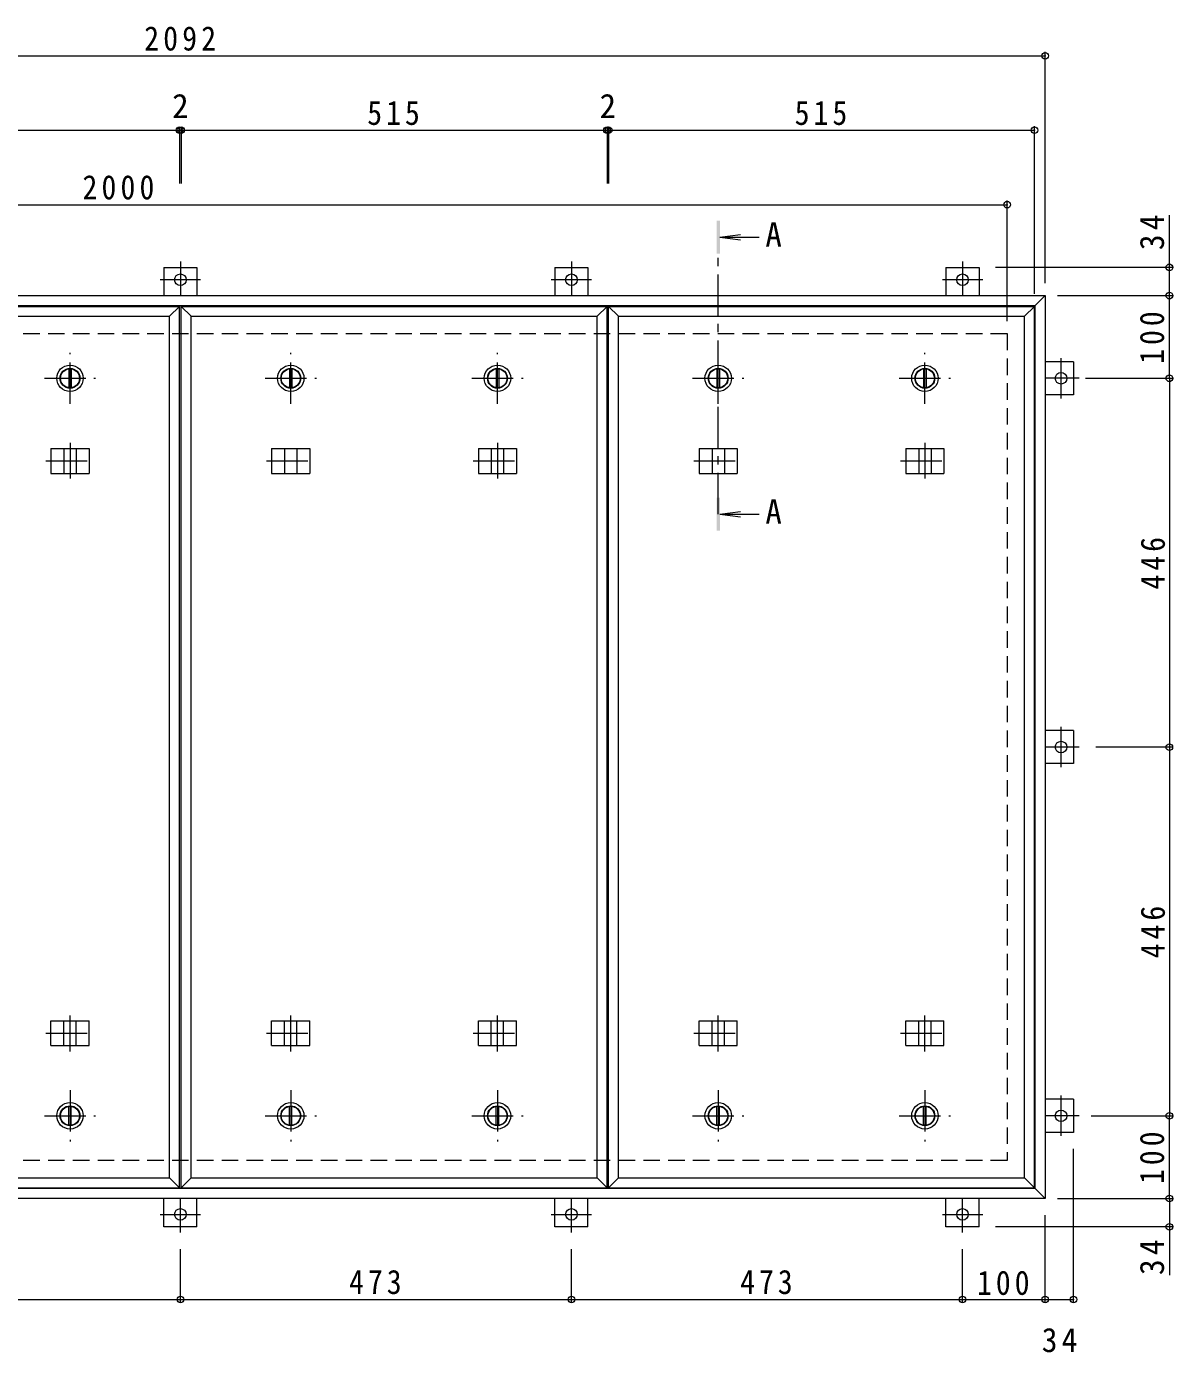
# Model space of a CAD drawing. Units: millimetres at full size, sheet at 1:10. Extents: x -2620 to 2671, y -1959 to 1278.
# Drawn here: x -1263 to 124, y -325 to 1278 of the extents above; entities that cross this region are included whole.
import ezdxf
from ezdxf.enums import TextEntityAlignment as Align

# ---------------------------------------------------------------- set-up
doc = ezdxf.new("R2010")
doc.units = ezdxf.units.MM
doc.header["$LTSCALE"] = 10
doc.header["$PDMODE"] = 32
doc.header["$PDSIZE"] = 8
doc.linetypes.add('CHAIN1', pattern=[8, 5, -1, 1, -1])
doc.linetypes.add('DASHED2', pattern=[3, 2, -1])
for name, color, linetype, lineweight in [('C-1', 2, 'DASHED2', 9), ('C-2', 4, 'Continuous', 9), ('C-3', 4, 'Continuous', 9), ('C-5', 4, 'Continuous', 9), ('C-C', 2, 'Continuous', 9), ('C-E', 3, 'Continuous', 9), ('C-F', 7, 'Continuous', 9)]:
    doc.layers.add(name, color=color, linetype=linetype, lineweight=lineweight)
doc.styles.add('ＭＳ ゴシック', font='')
doc.styles.get('ＭＳ ゴシック').set_extended_font_data('MS Gothic')

msp = doc.modelspace()

# ---------------------------------------------------------------- linework, layer by layer
at = {"layer": 'C-1'}
for p, q in [((-2076.96, 906.86), (-76.96, 906.86)), ((-76.96, 906.86), (-76.96, -93.14)), ((-76.96, -93.14), (-2076.96, -93.14))]:
    msp.add_line(p, q, dxfattribs=at)
at = {"layer": 'C-2'}
for p, q in [((-1592.96, 939.86), (-1077.96, 939.86)), ((-1077.96, -126.14), (-1077.96, 939.86)), ((-1075.96, -126.14), (-1075.96, 939.86)), ((-1075.96, 939.86), (-560.96, 939.86)), ((-560.96, -126.14), (-560.96, 939.86)), ((-558.96, -126.14), (-558.96, 939.86)), ((-558.96, 939.86), (-43.96, 939.86)), ((-43.96, -126.14), (-43.96, 939.86)), ((-1089.96, -114.14), (-1089.96, 927.86)), ((-572.96, -114.14), (-572.96, 927.86)), ((-55.96, -114.14), (-55.96, 927.86))]:
    msp.add_line(p, q, dxfattribs=at)
for points in [[(-1580.96, 927.86), (-1089.96, 927.86), (-1077.96, 939.86)], [(-1063.96, -114.14), (-1063.96, 927.86), (-1075.96, 939.86)], [(-1063.96, 927.86), (-572.96, 927.86), (-560.96, 939.86)], [(-546.96, -114.14), (-546.96, 927.86), (-558.96, 939.86)], [(-546.96, 927.86), (-55.96, 927.86), (-43.96, 939.86)], [(-1580.96, -114.14), (-1592.96, -126.14), (-1077.96, -126.14)], [(-1580.96, -114.14), (-1089.96, -114.14), (-1077.96, -126.14)], [(-1063.96, -114.14), (-1075.96, -126.14), (-560.96, -126.14)], [(-1063.96, -114.14), (-572.96, -114.14), (-560.96, -126.14)], [(-546.96, -114.14), (-558.96, -126.14), (-43.96, -126.14)], [(-546.96, -114.14), (-55.96, -114.14), (-43.96, -126.14)]]:
    msp.add_lwpolyline(points, dxfattribs=at)
at = {"layer": 'C-3', "color": 2}
for p, q in [((-2122.96, 952.86), (-30.96, 952.86)), ((-42.96, 940.86), (-30.96, 952.86)), ((-30.96, 952.86), (-30.96, -139.14)), ((-2110.96, 940.86), (-42.96, 940.86)), ((-42.96, -127.14), (-42.96, 940.86)), ((-42.96, -127.14), (-2110.96, -127.14)), ((-42.96, -127.14), (-30.96, -139.14)), ((-30.96, -139.14), (-2122.96, -139.14))]:
    msp.add_line(p, q, dxfattribs=at)
at = {"layer": 'C-3', "linetype": 'CHAIN1'}
for p, q in [((-1210.46, 774.98), (-1210.46, 731.74)), ((-693.46, 774.98), (-693.46, 731.74)), ((-176.46, 774.98), (-176.46, 731.74)), ((-1239.87, 752.86), (-1181.05, 752.86)), ((-972.87, 752.86), (-914.05, 752.86)), ((-722.87, 752.86), (-664.05, 752.86)), ((-455.87, 752.86), (-397.05, 752.86)), ((-205.87, 752.86), (-147.05, 752.86)), ((-1210.46, 38.75), (-1210.46, 81.99)), ((-943.46, 38.75), (-943.46, 81.99)), ((-693.46, 38.75), (-693.46, 81.99)), ((-426.46, 38.75), (-426.46, 81.99)), ((-176.46, 38.75), (-176.46, 81.99)), ((-1239.87, 60.86), (-1181.05, 60.86)), ((-972.87, 60.86), (-914.05, 60.86)), ((-722.87, 60.86), (-664.05, 60.86)), ((-455.87, 60.86), (-397.05, 60.86)), ((-205.87, 60.86), (-147.05, 60.86))]:
    msp.add_line(p, q, dxfattribs=at)
at = {"layer": 'C-3'}
for p, q in [((-1233.55, 767.86), (-1233.55, 737.86)), ((-1233.55, 767.86), (-1187.37, 767.86)), ((-1217.96, 767.86), (-1217.96, 737.86)), ((-1202.96, 767.86), (-1202.96, 737.86)), ((-1187.37, 767.86), (-1187.37, 737.86)), ((-966.55, 767.86), (-966.55, 737.86)), ((-966.55, 767.86), (-920.37, 767.86)), ((-950.96, 767.86), (-950.96, 737.86)), ((-935.96, 767.86), (-935.96, 737.86)), ((-920.37, 767.86), (-920.37, 737.86)), ((-716.55, 767.86), (-716.55, 737.86)), ((-716.55, 767.86), (-670.37, 767.86)), ((-700.96, 767.86), (-700.96, 737.86)), ((-685.96, 767.86), (-685.96, 737.86)), ((-670.37, 767.86), (-670.37, 737.86)), ((-449.55, 767.86), (-449.55, 737.86)), ((-449.55, 767.86), (-403.37, 767.86)), ((-433.96, 767.86), (-433.96, 737.86)), ((-418.96, 767.86), (-418.96, 737.86)), ((-403.37, 767.86), (-403.37, 737.86)), ((-199.55, 767.86), (-199.55, 737.86)), ((-199.55, 767.86), (-153.37, 767.86)), ((-183.96, 767.86), (-183.96, 737.86)), ((-168.96, 767.86), (-168.96, 737.86)), ((-153.37, 767.86), (-153.37, 737.86)), ((-1233.55, 737.86), (-1187.37, 737.86)), ((-966.55, 737.86), (-920.37, 737.86)), ((-716.55, 737.86), (-670.37, 737.86)), ((-449.55, 737.86), (-403.37, 737.86)), ((-199.55, 737.86), (-153.37, 737.86)), ((-1233.55, 45.86), (-1233.55, 75.86)), ((-1233.55, 75.86), (-1187.37, 75.86)), ((-1217.96, 45.86), (-1217.96, 75.86)), ((-1202.96, 45.86), (-1202.96, 75.86)), ((-1187.37, 45.86), (-1187.37, 75.86)), ((-966.55, 45.86), (-966.55, 75.86)), ((-966.55, 75.86), (-920.37, 75.86)), ((-950.96, 45.86), (-950.96, 75.86)), ((-935.96, 45.86), (-935.96, 75.86)), ((-920.37, 45.86), (-920.37, 75.86)), ((-716.55, 45.86), (-716.55, 75.86)), ((-716.55, 75.86), (-670.37, 75.86)), ((-700.96, 45.86), (-700.96, 75.86)), ((-685.96, 45.86), (-685.96, 75.86)), ((-670.37, 45.86), (-670.37, 75.86)), ((-449.55, 45.86), (-449.55, 75.86)), ((-449.55, 75.86), (-403.37, 75.86)), ((-433.96, 45.86), (-433.96, 75.86)), ((-418.96, 45.86), (-418.96, 75.86)), ((-403.37, 45.86), (-403.37, 75.86)), ((-199.55, 45.86), (-199.55, 75.86)), ((-199.55, 75.86), (-153.37, 75.86)), ((-183.96, 45.86), (-183.96, 75.86)), ((-168.96, 45.86), (-168.96, 75.86)), ((-153.37, 45.86), (-153.37, 75.86)), ((-1233.55, 45.86), (-1187.37, 45.86)), ((-966.55, 45.86), (-920.37, 45.86)), ((-716.55, 45.86), (-670.37, 45.86)), ((-449.55, 45.86), (-403.37, 45.86)), ((-199.55, 45.86), (-153.37, 45.86))]:
    msp.add_line(p, q, dxfattribs=at)
at = {"layer": 'C-5'}
for p, q in [((-424.46, 1023.68), (-399.67, 1026.94)), ((-424.46, 1023.68), (-399.67, 1020.42)), ((-424.46, 1023.68), (-376.99, 1023.68)), ((-424.46, 688.56), (-399.67, 691.82)), ((-424.46, 688.56), (-399.67, 685.29)), ((-424.46, 688.56), (-376.99, 688.56))]:
    msp.add_line(p, q, dxfattribs=at)
at = {"layer": 'C-5', "linetype": 'CHAIN1'}
msp.add_line((-426.46, 688.56), (-426.46, 1003.68), dxfattribs=at)
at = {"layer": 'C-5'}
for points in [[(-424.46, 1043.68), (-428.46, 1043.68), (-424.46, 1003.68), (-428.46, 1003.68)], [(-424.46, 668.56), (-428.46, 668.56), (-424.46, 708.56), (-428.46, 708.56)]]:
    msp.add_solid(points, dxfattribs=at)
at = {"layer": 'C-C', "linetype": 'CHAIN1'}
for p, q in [((-1210.46, 821.86), (-1210.46, 883.86)), ((-943.46, 821.86), (-943.46, 883.86)), ((-693.46, 821.86), (-693.46, 883.86)), ((-426.46, 821.86), (-426.46, 883.86)), ((-176.46, 821.86), (-176.46, 883.86)), ((-1241.46, 852.86), (-1179.46, 852.86)), ((-974.46, 852.86), (-912.46, 852.86)), ((-724.46, 852.86), (-662.46, 852.86)), ((-457.46, 852.86), (-395.46, 852.86)), ((-207.46, 852.86), (-145.46, 852.86)), ((-1210.46, -8.14), (-1210.46, -70.14)), ((-943.46, -8.14), (-943.46, -70.14)), ((-693.46, -8.14), (-693.46, -70.14)), ((-426.46, -8.14), (-426.46, -70.14)), ((-176.46, -8.14), (-176.46, -70.14)), ((-1241.46, -39.14), (-1179.46, -39.14)), ((-974.46, -39.14), (-912.46, -39.14)), ((-724.46, -39.14), (-662.46, -39.14)), ((-457.46, -39.14), (-395.46, -39.14)), ((-207.46, -39.14), (-145.46, -39.14))]:
    msp.add_line(p, q, dxfattribs=at)
at = {"layer": 'C-C'}
for p, q in [((-1211.96, 864.27), (-1211.96, 841.46)), ((-1208.96, 864.27), (-1208.96, 841.46)), ((-944.96, 864.27), (-944.96, 841.46)), ((-941.96, 864.27), (-941.96, 841.46)), ((-694.96, 864.27), (-694.96, 841.46)), ((-691.96, 864.27), (-691.96, 841.46)), ((-427.96, 864.27), (-427.96, 841.46)), ((-424.96, 864.27), (-424.96, 841.46)), ((-177.96, 864.27), (-177.96, 841.46)), ((-174.96, 864.27), (-174.96, 841.46)), ((-1211.96, -50.54), (-1211.96, -27.73)), ((-1208.96, -50.54), (-1208.96, -27.73)), ((-944.96, -50.54), (-944.96, -27.73)), ((-941.96, -50.54), (-941.96, -27.73)), ((-694.96, -50.54), (-694.96, -27.73)), ((-691.96, -50.54), (-691.96, -27.73)), ((-427.96, -50.54), (-427.96, -27.73)), ((-424.96, -50.54), (-424.96, -27.73)), ((-177.96, -50.54), (-177.96, -27.73)), ((-174.96, -50.54), (-174.96, -27.73))]:
    msp.add_line(p, q, dxfattribs=at)
for centre, radius in [((-1210.46, 852.86), 16), ((-943.46, 852.86), 16), ((-693.46, 852.86), 16), ((-426.46, 852.86), 16), ((-176.46, 852.86), 16), ((-1210.46, 852.86), 12), ((-1210.46, 852.86), 11.5), ((-943.46, 852.86), 12), ((-943.46, 852.86), 11.5), ((-693.46, 852.86), 12), ((-693.46, 852.86), 11.5), ((-426.46, 852.86), 12), ((-426.46, 852.86), 11.5), ((-176.46, 852.86), 12), ((-176.46, 852.86), 11.5), ((-1210.46, -39.14), 16), ((-1210.46, -39.14), 12), ((-1210.46, -39.14), 11.5), ((-943.46, -39.14), 16), ((-943.46, -39.14), 12), ((-943.46, -39.14), 11.5), ((-693.46, -39.14), 16), ((-693.46, -39.14), 12), ((-693.46, -39.14), 11.5), ((-426.46, -39.14), 16), ((-426.46, -39.14), 12), ((-426.46, -39.14), 11.5), ((-176.46, -39.14), 16), ((-176.46, -39.14), 12), ((-176.46, -39.14), 11.5)]:
    msp.add_circle(centre, radius, dxfattribs=at)
at = {"layer": 'C-E'}
for p, q in [((-1096.96, 987.06), (-1056.96, 987.06)), ((-1096.96, 987.06), (-1096.96, 952.86)), ((-1056.96, 987.06), (-1056.96, 952.86)), ((-623.96, 987.06), (-583.96, 987.06)), ((-623.96, 987.06), (-623.96, 952.86)), ((-583.96, 987.06), (-583.96, 952.86)), ((-150.96, 987.06), (-110.96, 987.06)), ((-150.96, 987.06), (-150.96, 952.86)), ((-110.96, 987.06), (-110.96, 952.86)), ((3.24, 872.86), (-30.96, 872.86)), ((3.24, 872.86), (3.24, 832.86)), ((3.24, 832.86), (-30.96, 832.86)), ((3.24, 426.86), (-30.96, 426.86)), ((3.24, 426.86), (3.24, 386.86)), ((3.24, 386.86), (-30.96, 386.86)), ((3.24, -19.14), (-30.96, -19.14)), ((3.24, -19.14), (3.24, -59.14)), ((3.24, -59.14), (-30.96, -59.14)), ((-1096.96, -173.34), (-1096.96, -139.14)), ((-1056.96, -173.34), (-1056.96, -139.14)), ((-623.96, -173.34), (-623.96, -139.14)), ((-583.96, -173.34), (-583.96, -139.14)), ((-150.96, -173.34), (-150.96, -139.14)), ((-110.96, -173.34), (-110.96, -139.14)), ((-1056.96, -173.34), (-1096.96, -173.34)), ((-583.96, -173.34), (-623.96, -173.34)), ((-110.96, -173.34), (-150.96, -173.34))]:
    msp.add_line(p, q, dxfattribs=at)
at = {"layer": 'C-E', "linetype": 'CHAIN1'}
for p, q in [((-1076.96, 994.04), (-1076.96, 952.86)), ((-603.96, 994.04), (-603.96, 952.86)), ((-130.96, 994.04), (-130.96, 952.86)), ((-1052.58, 972.06), (-1101.34, 972.06)), ((-579.58, 972.06), (-628.34, 972.06)), ((-106.58, 972.06), (-155.34, 972.06)), ((-11.76, 828.49), (-11.76, 877.24)), ((10.21, 852.86), (-30.96, 852.86)), ((-11.76, 382.49), (-11.76, 431.24)), ((10.21, 406.86), (-30.96, 406.86)), ((-11.76, -63.51), (-11.76, -14.76)), ((10.21, -39.14), (-30.96, -39.14)), ((-1076.96, -180.31), (-1076.96, -139.14)), ((-603.96, -180.31), (-603.96, -139.14)), ((-130.96, -180.31), (-130.96, -139.14)), ((-1101.34, -158.34), (-1052.58, -158.34)), ((-628.34, -158.34), (-579.58, -158.34)), ((-155.34, -158.34), (-106.58, -158.34))]:
    msp.add_line(p, q, dxfattribs=at)
at = {"layer": 'C-E'}
for centre in [(-1076.96, 972.06), (-603.96, 972.06), (-130.96, 972.06), (-11.76, 852.86), (-11.76, 406.86), (-11.76, -39.14), (-1076.96, -158.34), (-603.96, -158.34), (-130.96, -158.34)]:
    msp.add_circle(centre, 7, dxfattribs=at)
at = {"layer": 'C-F'}
for p, q in [((-2122.96, 1242.86), (-30.96, 1242.86)), ((-30.96, 967.86), (-30.96, 1247.87)), ((-1077.96, 1155.86), (-1077.96, 1088.36)), ((-1075.96, 1155.86), (-1075.96, 1088.36)), ((-560.96, 1155.86), (-560.96, 1088.36)), ((-558.96, 1155.86), (-558.96, 1088.36)), ((-43.96, 954.86), (-43.96, 1157.86)), ((-1592.96, 1152.86), (-1077.96, 1152.86)), ((-1077.96, 1152.86), (-1075.96, 1152.86)), ((-1075.96, 1152.86), (-560.96, 1152.86)), ((-560.96, 1152.86), (-558.96, 1152.86)), ((-558.96, 1152.86), (-43.96, 1152.86)), ((-2076.96, 1062.86), (-76.96, 1062.86)), ((-76.96, 921.86), (-76.96, 1067.86)), ((119.2, 987.06), (119.2, 1050.36)), ((124.2, 987.06), (-90.96, 987.06)), ((119.2, 952.86), (119.2, 987.06)), ((-15.96, 952.86), (124.2, 952.86)), ((119.2, 852.86), (119.2, 952.86)), ((17.97, 852.86), (124.2, 852.86)), ((119.2, 852.86), (119.2, 406.86)), ((122.2, 406.86), (30.21, 406.86)), ((119.2, 406.86), (119.2, -39.13)), ((24.56, -39.13), (124.2, -39.13)), ((119.2, -139.14), (119.2, -39.13)), ((3.24, -264.18), (3.24, -79.14)), ((-15.96, -139.14), (124.2, -139.14)), ((119.2, -139.14), (119.2, -173.34)), ((-30.96, -264.18), (-30.96, -159.14)), ((124.2, -173.34), (-90.96, -173.34)), ((119.2, -173.34), (119.2, -231.73)), ((-1076.96, -264.18), (-1076.96, -200.31)), ((-603.96, -264.18), (-603.96, -200.31)), ((-130.96, -264.18), (-130.96, -200.31)), ((-1549.96, -261.18), (-1076.96, -261.18)), ((-1076.96, -261.18), (-603.96, -261.18)), ((-603.96, -261.18), (-130.96, -261.18)), ((-130.96, -261.18), (-30.96, -261.18)), ((-30.96, -261.18), (3.24, -261.18))]:
    msp.add_line(p, q, dxfattribs=at)
for p in [(-30.96, 1242.86), (-1077.96, 1152.86), (-1075.96, 1152.86), (-560.96, 1152.86), (-558.96, 1152.86), (-43.96, 1152.86), (-76.96, 1062.86), (119.2, 987.06), (119.2, 952.86), (119.2, 852.86), (119.2, 406.86), (119.2, -39.13), (119.2, -139.14), (119.2, -173.34), (-1076.96, -261.18), (-603.96, -261.18), (-130.96, -261.18), (-30.96, -261.18), (3.24, -261.18)]:
    msp.add_point(p, dxfattribs=at)

# ---------------------------------------------------------------- texts
at = {"layer": 'C-5', "color": 2, "style": 'ＭＳ ゴシック'}
for p in [(-369.43, 1003.29), (-369.43, 668.16)]:
    msp.add_text('A', height=29.33, dxfattribs=at).set_placement(p, align=Align.BOTTOM_LEFT)
at = {"layer": 'C-F', "color": 2, "style": 'ＭＳ ゴシック'}
for p in [(-1086.96, 1158.86), (-569.96, 1158.86)]:
    msp.add_text('2', height=29.33, dxfattribs=at).set_placement(p, align=Align.BOTTOM_LEFT)
at = {"layer": 'C-F', "color": 2, "char_height": 29.33, "attachment_point": 7, "style": 'ＭＳ ゴシック'}
for s, insert in [('\\T1.28;\\W0.9;2092', (-1120.71, 1248.86)), ('\\T1.27;\\W0.9;515', (-850.96, 1158.86)), ('\\T1.27;\\W0.9;515', (-333.96, 1158.86)), ('\\T1.28;\\W0.9;2000', (-1195.35, 1068.86)), ('\\T1.27;\\W0.9;473', (-872.96, -255.18)), ('\\T1.27;\\W0.9;473', (-399.96, -255.18)), ('\\T1.27;\\W0.9;100', (-113.46, -256.18)), ('\\T1.27;\\W0.95;34', (-35.11, -325.4))]:
    msp.add_mtext(s, dxfattribs=dict(at, insert=insert))
at = {"layer": 'C-F', "color": 2, "char_height": 29.33, "attachment_point": 7, "rotation": 90, "style": 'ＭＳ ゴシック'}
for s, insert in [('\\T1.27;\\W0.95;34', (113.2, 1007.86)), ('\\T1.27;\\W0.9;100', (113.2, 870.36)), ('\\T1.27;\\W0.9;446', (114.2, 597.36)), ('\\T1.27;\\W0.9;446', (114.2, 151.36)), ('\\T1.27;\\W0.9;100', (113.2, -121.64)), ('\\T1.27;\\W0.95;34', (113.2, -231.73))]:
    msp.add_mtext(s, dxfattribs=dict(at, insert=insert))

doc.saveas('drawing.dxf')
